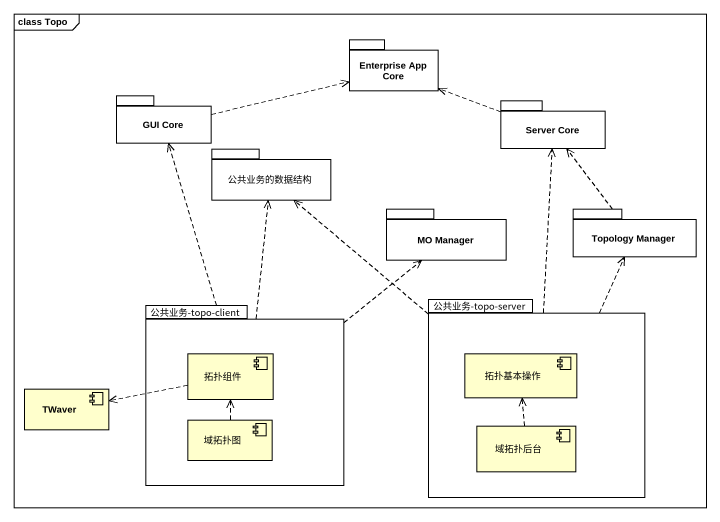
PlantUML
@startuml
mainframe class Topo
package "Enterprise App Core" as Enterprise_App_Core {
}
package "GUI Core" as GUI_Core {
}
package "Server Core" as Server_Core {
}
package 公共业务的数据结构 {
}
package "MO Manager" as MO_Manager {
}
package "Topology Manager" as Topology_Manager {
}
package "公共业务-topo-client" as 公共业务_topo_client {
  component 拓扑组件
  component 域拓扑图
}
package "公共业务-topo-server" as 公共业务_topo_server {
  component 拓扑基本操作
  component 域拓扑后台
}
component TWaver
GUI_Core .right.> Enterprise_App_Core
Server_Core .left.> Enterprise_App_Core
Topology_Manager .up.> Server_Core
公共业务_topo_client .up.> GUI_Core
公共业务_topo_client .up.> 公共业务的数据结构
公共业务_topo_client .up.> MO_Manager
公共业务_topo_server .up.> Server_Core
公共业务_topo_server .up.> 公共业务的数据结构
公共业务_topo_server .up.> Topology_Manager
拓扑组件 .left.> TWaver
域拓扑图 .up.> 拓扑组件
域拓扑后台 .up.> 拓扑基本操作
@enduml
